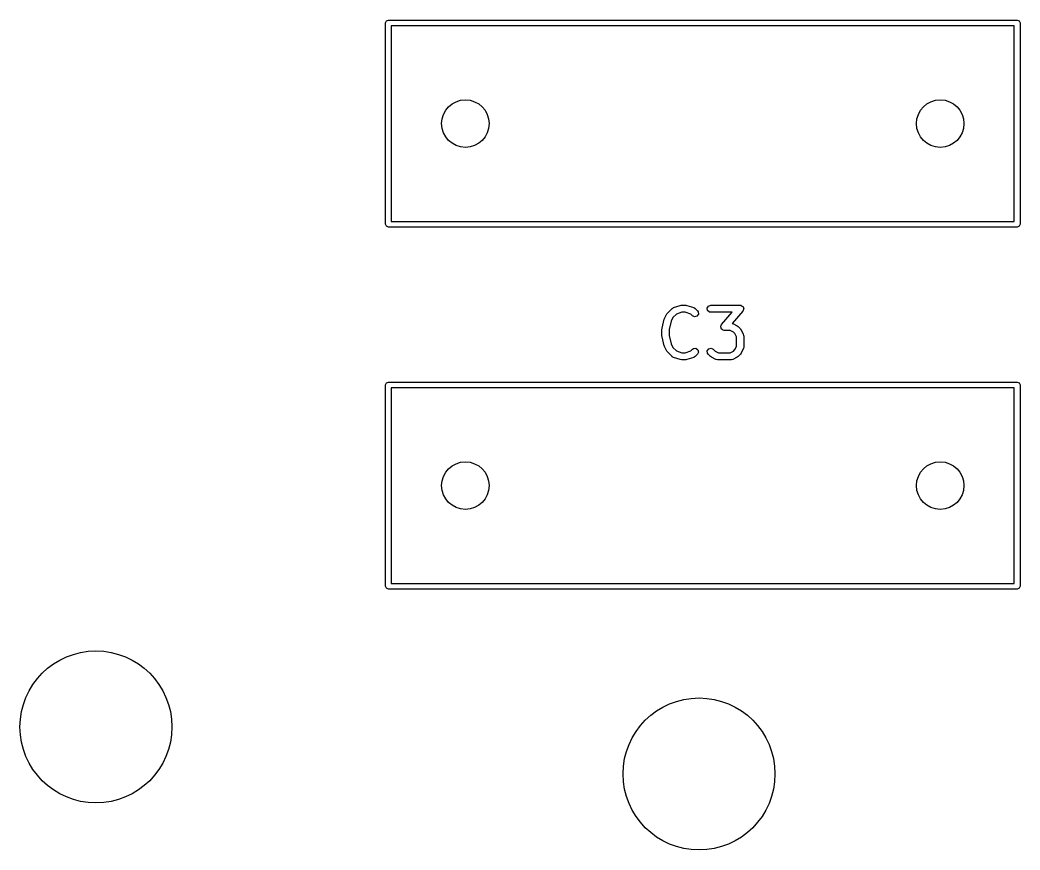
# Model space of a CAD drawing. Extents: x 37 to 259, y -144 to -45.
# Drawn here: x 209.22 to 230.28, y -82.6 to -65.13 of the extents above; entities that cross this region are included whole.
import ezdxf

# ---------------------------------------------------------------- set-up
doc = ezdxf.new("R2010")
doc.units = 0
doc.layers.add('BLACK', color=7, linetype='CONTINUOUS')

msp = doc.modelspace()

# ---------------------------------------------------------------- linework, layer by layer
at = {"layer": 'BLACK', "linetype": 'CONTINUOUS'}
for p, q in [((216.92, -65.19), (216.938, -65.1476)), ((216.92, -69.43), (216.92, -65.19)), ((216.938, -65.1476), (216.98, -65.13)), ((216.98, -65.13), (230.22, -65.13)), ((217.04, -65.25), (217.04, -69.37)), ((230.16, -65.25), (217.04, -65.25)), ((230.16, -69.37), (230.16, -65.25)), ((230.22, -65.13), (230.262, -65.1476)), ((230.262, -65.1476), (230.28, -65.19)), ((230.28, -65.19), (230.28, -69.43)), ((216.938, -69.4724), (216.92, -69.43)), ((216.98, -69.49), (216.938, -69.4724)), ((230.22, -69.49), (216.98, -69.49)), ((217.04, -69.37), (230.16, -69.37)), ((230.262, -69.4724), (230.22, -69.49)), ((230.28, -69.43), (230.262, -69.4724)), ((222.981, -71.1838), (223.124, -71.1362)), ((223.124, -71.1362), (223.146, -71.1329)), ((223.146, -71.1329), (223.148, -71.1324)), ((223.148, -71.1324), (223.243, -71.1324)), ((223.243, -71.1324), (223.265, -71.1363)), ((223.265, -71.1363), (223.267, -71.1362)), ((223.267, -71.1362), (223.409, -71.1838)), ((223.693, -71.1944), (223.718, -71.1499)), ((223.718, -71.1499), (223.767, -71.1324)), ((223.767, -71.1324), (224.386, -71.1324)), ((224.386, -71.1324), (224.397, -71.1343)), ((224.397, -71.1343), (224.4, -71.1338)), ((224.4, -71.1338), (224.403, -71.1354)), ((224.403, -71.1354), (224.411, -71.1369)), ((224.411, -71.1369), (224.427, -71.1499)), ((224.427, -71.1499), (224.444, -71.1604)), ((224.444, -71.1604), (224.446, -71.166)), ((224.446, -71.166), (224.451, -71.1699)), ((224.451, -71.1699), (224.454, -71.1898)), ((222.795, -71.4119), (222.842, -71.3167)), ((222.842, -71.3167), (222.856, -71.2987)), ((222.856, -71.2972), (222.952, -71.202)), ((222.856, -71.2987), (222.856, -71.2972)), ((222.952, -71.202), (222.973, -71.187)), ((223.045, -71.3206), (222.971, -71.3947)), ((222.973, -71.187), (222.978, -71.1866)), ((222.978, -71.1866), (222.981, -71.1838)), ((223.16, -71.2824), (223.045, -71.3206)), ((223.231, -71.2824), (223.16, -71.2824)), ((223.345, -71.3206), (223.231, -71.2824)), ((223.38, -71.3557), (223.345, -71.3206)), ((223.427, -71.3773), (223.38, -71.3557)), ((223.409, -71.1838), (223.432, -71.1963)), ((223.476, -71.3641), (223.427, -71.3773)), ((223.432, -71.1963), (223.435, -71.2001)), ((223.435, -71.2001), (223.439, -71.202)), ((223.439, -71.202), (223.486, -71.2496)), ((223.506, -71.322), (223.476, -71.3641)), ((223.486, -71.2496), (223.501, -71.2709)), ((223.501, -71.2709), (223.506, -71.322)), ((223.702, -71.2449), (223.693, -71.1944)), ((223.741, -71.2779), (223.702, -71.2449)), ((223.767, -71.2824), (223.741, -71.2779)), ((224.22, -71.2824), (223.767, -71.2824)), ((223.996, -71.5389), (224.22, -71.2824)), ((224.442, -71.2568), (224.215, -71.5168)), ((224.449, -71.2379), (224.442, -71.2568)), ((224.46, -71.2204), (224.449, -71.2379)), ((224.454, -71.1898), (224.461, -71.2089)), ((224.461, -71.2089), (224.459, -71.2145)), ((224.459, -71.2145), (224.46, -71.2204)), ((222.742, -71.6178), (222.789, -71.4273)), ((222.789, -71.4273), (222.794, -71.4155)), ((222.794, -71.4155), (222.795, -71.4119)), ((222.933, -71.4717), (222.889, -71.6452)), ((222.971, -71.3947), (222.933, -71.4717)), ((223.977, -71.5868), (223.98, -71.5812)), ((223.984, -71.6059), (223.977, -71.5868)), ((223.979, -71.5753), (223.989, -71.5578)), ((223.98, -71.5812), (223.979, -71.5753)), ((223.989, -71.5578), (223.996, -71.5389)), ((224.215, -71.5168), (224.221, -71.5179)), ((224.221, -71.5179), (224.224, -71.5207)), ((224.224, -71.5207), (224.229, -71.5213)), ((224.229, -71.5213), (224.324, -71.5689)), ((224.324, -71.5689), (224.342, -71.5822)), ((224.342, -71.5822), (224.344, -71.5829)), ((224.344, -71.5829), (224.391, -71.6305)), ((222.739, -71.636), (222.742, -71.6212)), ((222.739, -71.7788), (222.739, -71.636)), ((222.74, -71.7821), (222.739, -71.7788)), ((222.742, -71.797), (222.74, -71.7821)), ((222.742, -71.6212), (222.742, -71.6178)), ((222.789, -71.9875), (222.742, -71.797)), ((222.889, -71.6452), (222.889, -71.7696)), ((222.889, -71.7696), (222.933, -71.9431)), ((223.987, -71.6258), (223.984, -71.6059)), ((223.992, -71.6297), (223.987, -71.6258)), ((223.994, -71.6353), (223.992, -71.6297)), ((224.011, -71.6458), (223.994, -71.6353)), ((224.027, -71.6588), (224.011, -71.6458)), ((224.035, -71.6603), (224.027, -71.6588)), ((224.038, -71.6619), (224.035, -71.6603)), ((224.041, -71.6614), (224.038, -71.6619)), ((224.052, -71.6633), (224.041, -71.6614)), ((224.178, -71.6633), (224.052, -71.6633)), ((224.246, -71.6976), (224.178, -71.6633)), ((224.276, -71.728), (224.246, -71.6976)), ((224.311, -71.7965), (224.276, -71.728)), ((224.311, -71.9992), (224.311, -71.7965)), ((224.391, -71.6305), (224.404, -71.6489)), ((224.404, -71.6489), (224.405, -71.65)), ((224.405, -71.65), (224.453, -71.7453)), ((224.453, -71.7453), (224.46, -71.7702)), ((224.46, -71.7702), (224.459, -71.7746)), ((224.459, -71.7746), (224.461, -71.7788)), ((224.461, -71.7788), (224.461, -72.0169)), ((222.791, -71.9904), (222.789, -71.9875)), ((222.795, -72.0028), (222.791, -71.9904)), ((222.842, -72.0981), (222.795, -72.0028)), ((222.933, -71.9431), (222.971, -72.0201)), ((222.971, -72.0201), (223.045, -72.0942)), ((224.276, -72.0677), (224.311, -71.9992)), ((224.461, -72.0169), (224.456, -72.0426)), ((222.844, -72.0992), (222.842, -72.0981)), ((222.856, -72.1176), (222.844, -72.0992)), ((222.952, -72.2128), (222.856, -72.1176)), ((222.956, -72.2147), (222.952, -72.2128)), ((222.958, -72.2185), (222.956, -72.2147)), ((222.981, -72.2309), (222.958, -72.2185)), ((223.124, -72.2785), (222.981, -72.2309)), ((223.045, -72.0942), (223.16, -72.1324)), ((223.16, -72.1324), (223.231, -72.1324)), ((223.231, -72.1324), (223.345, -72.0942)), ((223.409, -72.2309), (223.267, -72.2785)), ((223.345, -72.0942), (223.38, -72.0591)), ((223.38, -72.0591), (223.402, -72.0442)), ((223.402, -72.0442), (223.453, -72.0397)), ((223.413, -72.2281), (223.409, -72.2309)), ((223.417, -72.2277), (223.413, -72.2281)), ((223.439, -72.2128), (223.417, -72.2277)), ((223.486, -72.1652), (223.439, -72.2128)), ((223.453, -72.0397), (223.495, -72.0691)), ((223.508, -72.1187), (223.486, -72.1652)), ((223.495, -72.0691), (223.508, -72.1187)), ((223.694, -72.0927), (223.724, -72.0507)), ((223.699, -72.1438), (223.694, -72.0927)), ((223.714, -72.1652), (223.699, -72.1438)), ((223.761, -72.2128), (223.714, -72.1652)), ((223.724, -72.0507), (223.773, -72.0374)), ((223.763, -72.2135), (223.761, -72.2128)), ((223.781, -72.2268), (223.763, -72.2135)), ((223.773, -72.0374), (223.82, -72.0591)), ((223.876, -72.2745), (223.781, -72.2268)), ((223.82, -72.0591), (223.859, -72.0981)), ((223.859, -72.0981), (223.927, -72.1324)), ((223.927, -72.1324), (224.178, -72.1324)), ((224.178, -72.1324), (224.246, -72.0981)), ((224.324, -72.2268), (224.229, -72.2745)), ((224.246, -72.0981), (224.276, -72.0677)), ((224.325, -72.2257), (224.324, -72.2268)), ((224.344, -72.2128), (224.325, -72.2257)), ((224.391, -72.1652), (224.344, -72.2128)), ((224.392, -72.1637), (224.391, -72.1652)), ((224.405, -72.1457), (224.392, -72.1637)), ((224.453, -72.0504), (224.405, -72.1457)), ((224.456, -72.0426), (224.453, -72.046)), ((224.453, -72.046), (224.453, -72.0504)), ((223.126, -72.2785), (223.124, -72.2785)), ((223.148, -72.2824), (223.126, -72.2785)), ((223.243, -72.2824), (223.148, -72.2824)), ((223.244, -72.2818), (223.243, -72.2824)), ((223.267, -72.2785), (223.244, -72.2818)), ((223.88, -72.275), (223.876, -72.2745)), ((223.884, -72.2779), (223.88, -72.275)), ((223.91, -72.2824), (223.884, -72.2779)), ((224.195, -72.2824), (223.91, -72.2824)), ((224.199, -72.2808), (224.195, -72.2824)), ((224.204, -72.2819), (224.199, -72.2808)), ((224.229, -72.2745), (224.204, -72.2819)), ((216.92, -72.81), (216.938, -72.7676)), ((216.92, -77.05), (216.92, -72.81)), ((216.938, -72.7676), (216.98, -72.75)), ((216.98, -72.75), (230.22, -72.75)), ((230.22, -72.75), (230.262, -72.7676)), ((230.262, -72.7676), (230.28, -72.81)), ((230.28, -72.81), (230.28, -77.05)), ((217.04, -72.87), (217.04, -76.99)), ((230.16, -72.87), (217.04, -72.87)), ((230.16, -76.99), (230.16, -72.87)), ((216.938, -77.0924), (216.92, -77.05)), ((217.04, -76.99), (230.16, -76.99)), ((230.28, -77.05), (230.262, -77.0924)), ((216.98, -77.11), (216.938, -77.0924)), ((230.22, -77.11), (216.98, -77.11)), ((230.262, -77.0924), (230.22, -77.11))]:
    msp.add_line(p, q, dxfattribs=at)
at = {"layer": 'BLACK'}
for centre, radius in [((218.6, -67.31), 0.5), ((228.6, -67.31), 0.5), ((218.6, -74.93), 0.5), ((228.6, -74.93), 0.5), ((210.82, -80.01), 1.6), ((223.52, -81), 1.6)]:
    msp.add_circle(centre, radius, dxfattribs=at)

doc.saveas('drawing.dxf')
